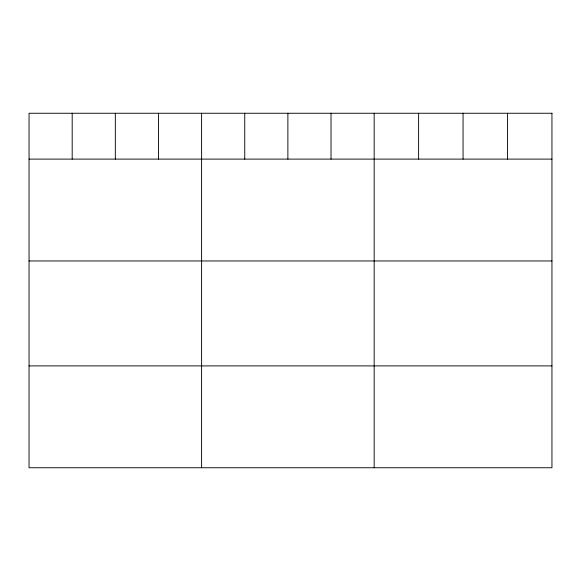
<?xml version="1.0" encoding="UTF-8"?>
<svg xmlns="http://www.w3.org/2000/svg" width="581" height="581" viewBox="0 0 581 581"><rect width="100%" height="100%" fill="white"/><g stroke="black" fill="none" stroke-linecap="round" stroke-linejoin="round"><path stroke-width="0.87" d="M29.05 159.107L551.95 159.107M29.05 260.963L551.95 260.963M29.05 365.899L551.95 365.899M507.503 113.251L507.503 159.107M463.057 113.251L463.057 159.107M418.61 113.251L418.61 159.107M374.164 113.251L374.164 467.749M331.025 113.251L331.025 159.107M287.885 113.251L287.885 159.107M244.746 113.251L244.746 159.107M201.607 113.251L201.607 467.749M158.468 113.251L158.468 159.107M115.329 113.251L115.329 159.107M72.189 113.251L72.189 159.107M551.95 113.251L29.05 113.251L29.05 467.749L551.95 467.749L551.95 113.251"/></g></svg>
